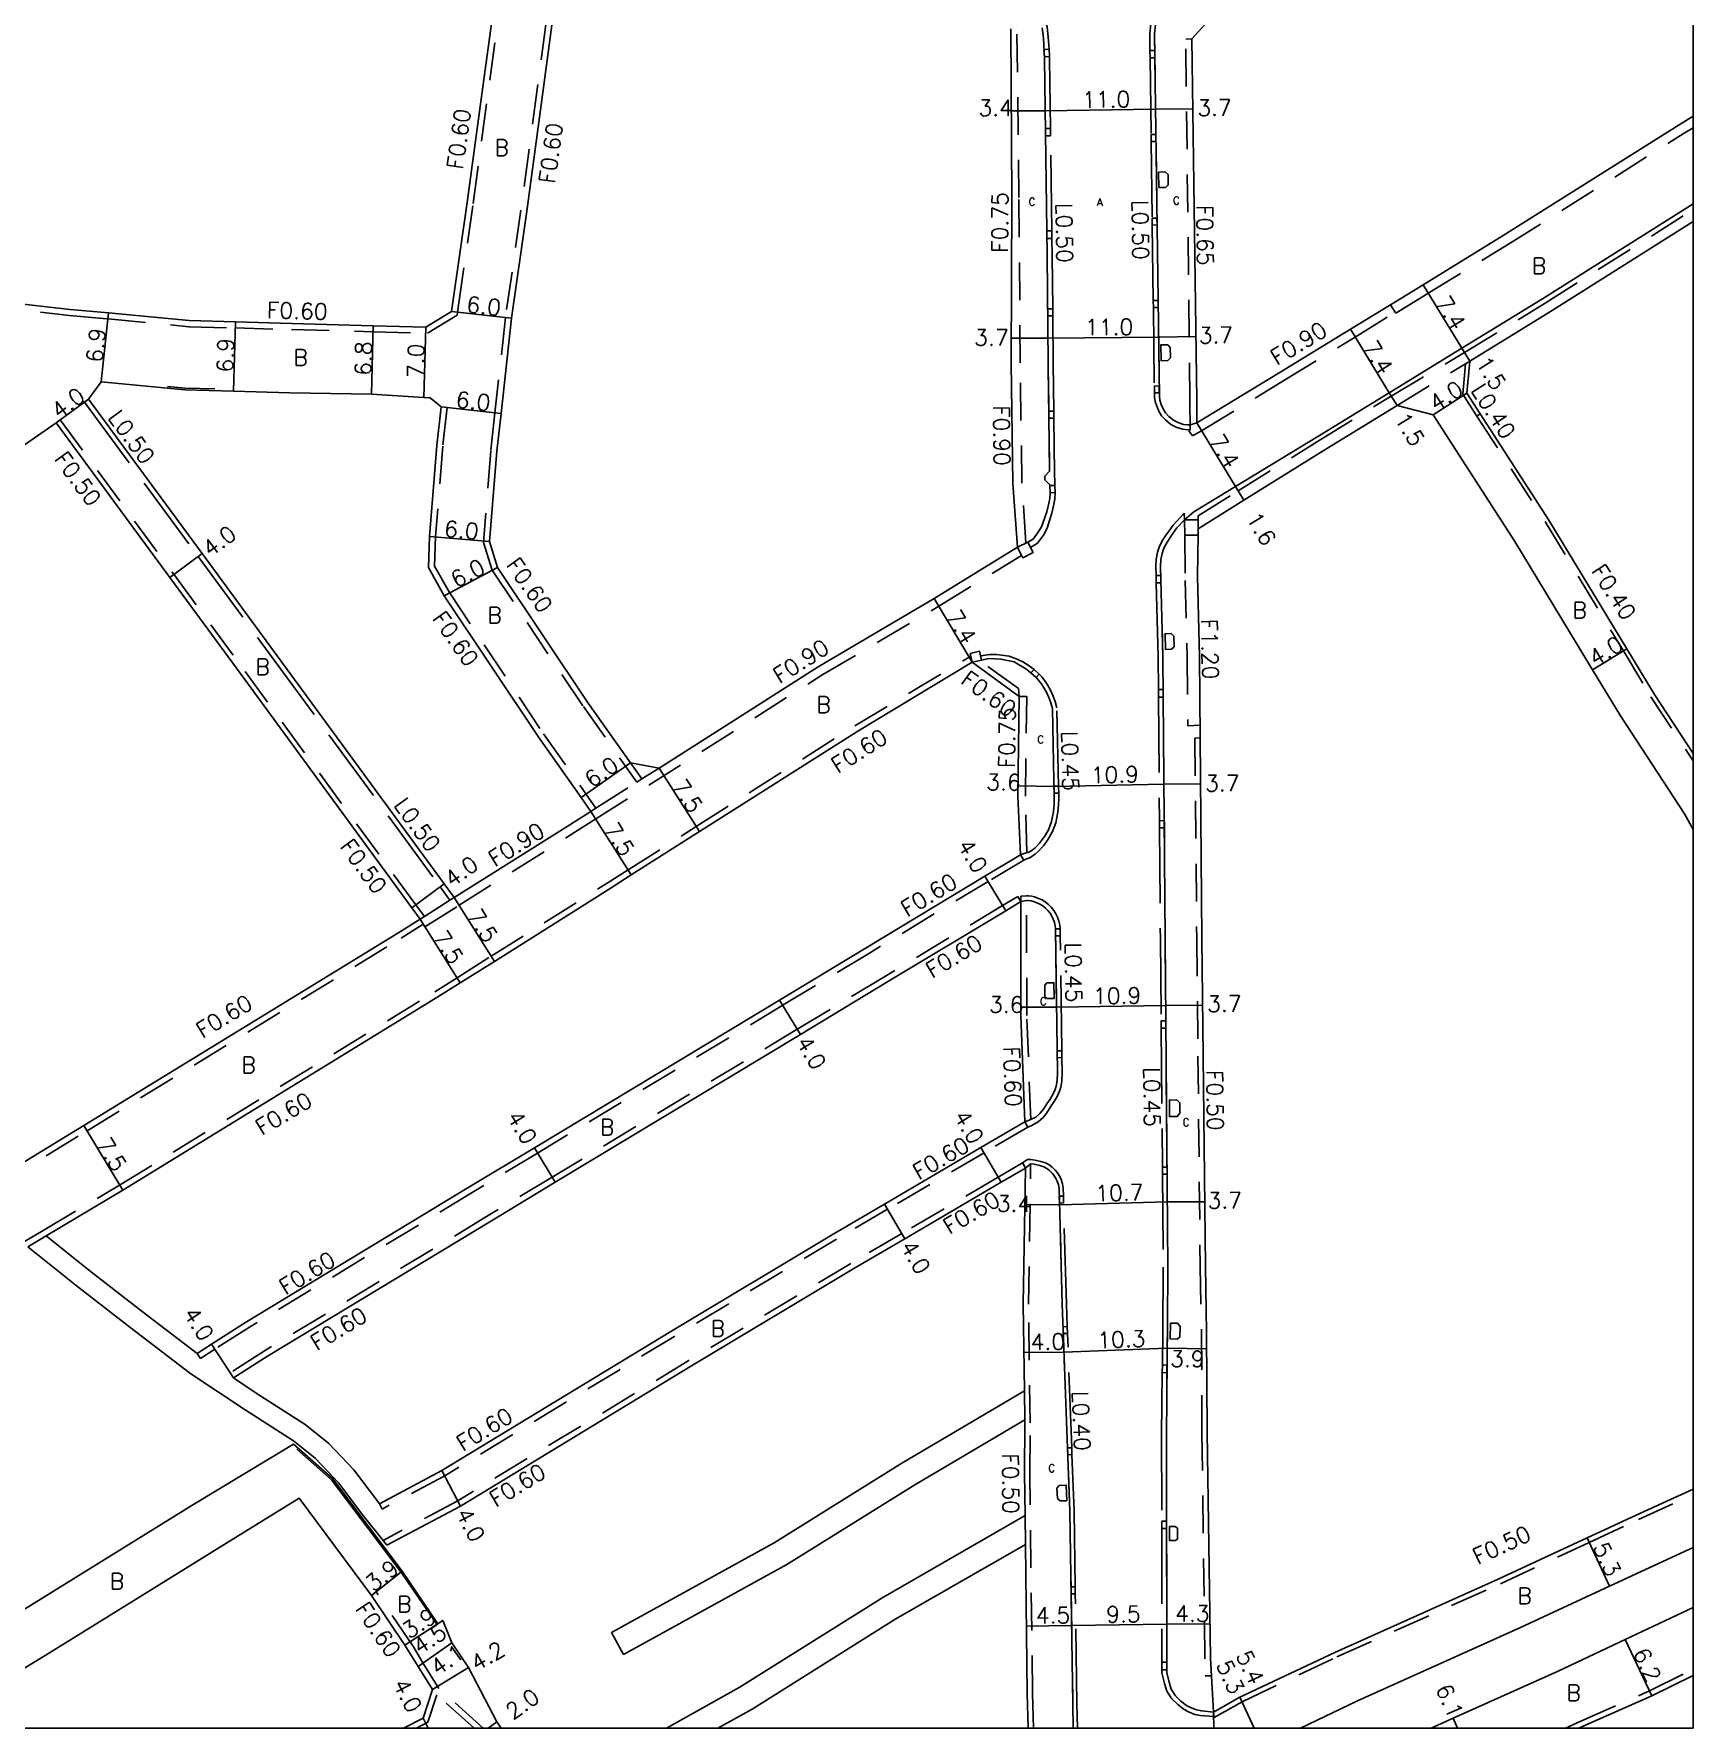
# Model space of a CAD drawing. Header units: metres. Extents: x -2400 to -1599, y -111000 to -110400.
# Drawn here: x -1765.1 to -1600, y -111000 to -110831.4 of the extents above; entities that cross this region are included whole.
import ezdxf

# ---------------------------------------------------------------- set-up
doc = ezdxf.new("R2010")
doc.units = ezdxf.units.M
doc.header["$LTSCALE"] = 2.5
for name, pattern in [('22320', [2.5, 1.5, -1]), ('22330', [4, 3, -1]), ('51070', [2.5, 1.5, -1])]:
    doc.linetypes.add(name, pattern=pattern)
for name, color, linetype in [('2101000', 7, 'Continuous'), ('2102000', 4, 'Continuous'), ('2102001', 8, 'Continuous'), ('2213000', 3, 'Continuous'), ('2227000', 1, 'Continuous'), ('2232000', 120, '22320'), ('2233000', 120, '22330'), ('2235000', 4, 'Continuous'), ('2236000', 3, 'Continuous'), ('5107000', 4, '51070'), ('6132000', 60, '61320'), ('6165200', 90, '61300'), ('9107000', 139, 'Continuous'), ('9201100', 215, 'Continuous'), ('9201500', 222, 'Continuous'), ('9202100', 82, 'Continuous'), ('9203500', 155, 'Continuous'), ('999', 7, 'Continuous')]:
    doc.layers.add(name, color=color, linetype=linetype)
doc.styles.add('Dm_Anotation', font='txt.shx', dxfattribs={"bigfont": 'pscdm.shx'})
doc.linetypes.add('61300', pattern='A,2,-0.75,[1,dmdr.shx,S=0.15,R=0,X=0,Y=0],-0.75', length=3.5)
doc.linetypes.add('61320', pattern='A,0,[3,dmdr.shx,S=0.25,R=0,X=0,Y=0],1.5,[3,dmdr.shx,S=0.25,R=0,X=0,Y=0]', length=1.5)

msp = doc.modelspace()

# ---------------------------------------------------------------- linework, layer by layer
at = {"layer": '2101000'}
for points in [[(-1816.76, -110846.33), (-1816.08, -110846.59), (-1809.82, -110848.77), (-1801.01, -110850.94), (-1794.46, -110852.55), (-1787.83, -110854.14), (-1782.1, -110855.52), (-1774.64, -110857.07), (-1772.15, -110857.57), (-1770.56, -110857.83), (-1761.48, -110858.85), (-1757.64, -110859.19), (-1749.63, -110859.96), (-1745.03, -110860.09), (-1739.41, -110860.25), (-1731.31, -110860.46), (-1726.09, -110860.6), (-1723.52, -110859.06), (-1723.44, -110858.34), (-1721.97, -110848.21), (-1720.31, -110835.96), (-1718.69, -110824.1)], [(-1712.69, -110824.08), (-1714.36, -110836.77), (-1716.03, -110849.05), (-1717.55, -110859.72), (-1718.6, -110869.19), (-1719.02, -110872.95), (-1719.74, -110881.95), (-1718.94, -110884.53), (-1709.92, -110898.01), (-1705.73, -110903.95)], [(-1649.87, -110831.92), (-1643.14, -110824.52)], [(-1667.22, -110882.51), (-1667.67, -110876.16), (-1667.84, -110864.17), (-1667.79, -110847.74), (-1667.87, -110830.93)], [(-1649.87, -110831.92), (-1649.39, -110867.9), (-1649.37, -110870.14)], [(-1649.37, -110870.14), (-1641.17, -110865.16), (-1634.1, -110860.82), (-1630.1, -110858.37), (-1626.87, -110856.39), (-1618.89, -110851.5), (-1601.4, -110840.46), (-1600, -110839.61)], [(-1622.22, -110863.98), (-1614.19, -110859.06), (-1600, -110850.1)], [(-1622.22, -110863.98), (-1622.51, -110867.17), (-1621.17, -110869.23), (-1614.34, -110879.81), (-1606.6, -110892.62), (-1603.85, -110897.16), (-1600, -110903.04)], [(-1758.38, -110866.05), (-1759.63, -110867.76), (-1748.33, -110883.13), (-1741.22, -110892.81), (-1724.25, -110916), (-1723.25, -110917.36)], [(-1758.38, -110866.05), (-1750.06, -110866.85), (-1745.23, -110866.99), (-1739.6, -110867.15), (-1731.49, -110867.26), (-1726.27, -110867.6), (-1725.65, -110867.64)], [(-1724.57, -110868.53), (-1724.99, -110872.39), (-1725.72, -110881.42), (-1725.83, -110884.53), (-1724.25, -110887.33), (-1714.85, -110901.42), (-1710.64, -110907.4), (-1709.66, -110908.79)], [(-1724.57, -110868.53), (-1725.65, -110867.64)], [(-1649.24, -110880.67), (-1644.69, -110877.83), (-1636.54, -110872.75), (-1629.45, -110868.41)], [(-1600, -110910.59), (-1600.86, -110909.03), (-1607.23, -110899.29), (-1610.02, -110894.69), (-1617.74, -110881.93), (-1625.87, -110869.34), (-1629.45, -110868.41)], [(-1762.85, -110870.13), (-1751.56, -110885.5), (-1744.45, -110895.17), (-1727.48, -110918.37), (-1726.65, -110919.5)], [(-1647.71, -110998.41), (-1648.03, -110993.02), (-1648.34, -110970.6), (-1648.4, -110960.6), (-1648.52, -110954.07), (-1648.75, -110933.15), (-1648.87, -110921.42), (-1649.11, -110893.42), (-1649.32, -110885.37), (-1649.23, -110881.24), (-1649.24, -110880.67)], [(-1702.88, -110904.47), (-1687.04, -110894.4), (-1675.51, -110887.61), (-1667.22, -110882.51)], [(-1763.86, -110951.01), (-1756.24, -110946.49), (-1724.87, -110927.25), (-1722.65, -110925.85), (-1719.26, -110923.71), (-1707.73, -110916.45), (-1705.64, -110915.11), (-1698.85, -110910.8), (-1683.1, -110900.79), (-1671.71, -110893.95)], [(-1671.71, -110893.95), (-1667.05, -110897.34)], [(-1666.91, -110913.11), (-1667.19, -110907.27), (-1667.05, -110897.34)], [(-1705.73, -110903.95), (-1702.88, -110904.47)], [(-1723.25, -110917.36), (-1711.74, -110910.11), (-1709.66, -110908.79)], [(-1826.13, -110912.28), (-1819.07, -110920.92), (-1803, -110940.6), (-1800.99, -110943.07), (-1790.65, -110956.01), (-1790.22, -110956.55), (-1787.27, -110957.1), (-1785, -110955.68), (-1769.53, -110945.77), (-1760.09, -110940.05), (-1728.85, -110920.89), (-1726.65, -110919.5)], [(-1666.91, -110913.11), (-1670.45, -110915.24), (-1682.26, -110922.36), (-1690.88, -110927.56), (-1715.28, -110942.27), (-1721.79, -110946.19), (-1743.93, -110959.58), (-1747.39, -110961.79), (-1748.83, -110962.71)], [(-1666.87, -110917.76), (-1668.39, -110918.67), (-1680.2, -110925.79), (-1688.82, -110930.99), (-1713.21, -110945.69), (-1719.72, -110949.62), (-1741.82, -110962.98), (-1745.23, -110965.15)], [(-1666.49, -110939.69), (-1666.89, -110929.11), (-1666.87, -110917.76)], [(-1666.49, -110939.69), (-1670.85, -110942.24), (-1680.44, -110947.86), (-1685.54, -110950.84), (-1701.72, -110960.55), (-1724.5, -110974.37), (-1730.7, -110977.67)], [(-1666.41, -110944.28), (-1668.83, -110945.69), (-1678.42, -110951.31), (-1683.5, -110954.28), (-1699.66, -110963.97), (-1722.62, -110977.9), (-1729.95, -110981.81)], [(-1666.52, -110966.43), (-1666.64, -110957.83), (-1666.41, -110944.28)], [(-1666.45, -110978.86), (-1666.51, -110974.63), (-1666.48, -110969.64), (-1666.48, -110969.31)], [(-1785.19, -111000), (-1766, -110988.17), (-1749.25, -110977.78), (-1739.24, -110971.74), (-1735.36, -110975.18), (-1728.44, -110984.38)], [(-1647.71, -110998.41), (-1645.11, -110996.93), (-1635.64, -110992.47), (-1619.38, -110985.18), (-1610.54, -110981.07), (-1605.65, -110978.8), (-1600, -110976.21)], [(-1728.3, -111000), (-1726.36, -110999), (-1725.42, -110996.15), (-1726.84, -110993.87), (-1728.16, -110991.75), (-1731.5, -110986.8), (-1738.67, -110977.13), (-1746.66, -110982.05), (-1763.52, -110992.52), (-1775.82, -111000)], [(-1666.14, -111000), (-1666.24, -110996.55), (-1666.42, -110981.72)], [(-1639.05, -111000), (-1633.39, -110997.27), (-1617.18, -110990), (-1608.31, -110985.88), (-1603.43, -110983.61), (-1600, -110982.04)], [(-1723.5, -110991.51), (-1724.4, -110989.29), (-1724.9, -110989.61), (-1728.44, -110984.38)], [(-1626.06, -111000), (-1623.87, -110999.02), (-1613.44, -110994.35), (-1606.75, -110991.19), (-1600, -110988)], [(-1723.5, -110991.51), (-1721.83, -110993.98), (-1719.02, -110999.39), (-1718.59, -111000)], [(-1611.37, -111000), (-1610.94, -110999.8), (-1604.11, -110996.8), (-1600, -110994.76)]]:
    msp.add_lwpolyline(points, dxfattribs=at)
at = {"layer": '2102000'}
for points in [[(-1762.85, -110870.13), (-1788.94, -110888.27), (-1794.88, -110892.4)], [(-1763.86, -110951.01), (-1759.63, -110954.4), (-1754.29, -110958.54), (-1748.83, -110962.71)], [(-1765.69, -110952.1), (-1760.88, -110955.96), (-1755.52, -110960.12), (-1749.46, -110964.75), (-1744.06, -110968.33), (-1739.24, -110971.43), (-1737.08, -110973.15), (-1734.76, -110975.59), (-1732.35, -110978.81), (-1730.34, -110981.33), (-1729.95, -110981.81)], [(-1745.23, -110965.15), (-1742.96, -110966.66), (-1738.08, -110969.8), (-1735.73, -110971.68), (-1733.23, -110974.3), (-1730.77, -110977.59), (-1730.7, -110977.67)], [(-1666.52, -110966.43), (-1678.73, -110973.64), (-1691.41, -110981.57), (-1707.62, -110990.5)], [(-1666.48, -110969.31), (-1677.44, -110975.78), (-1690.15, -110983.73), (-1706.41, -110992.69)], [(-1666.45, -110978.86), (-1680.61, -110986.99), (-1694.9, -110995.95), (-1702.15, -111000)], [(-1666.42, -110981.72), (-1679.33, -110989.13), (-1693.62, -110998.1), (-1697.03, -111000)]]:
    msp.add_lwpolyline(points, dxfattribs=at)
at = {"layer": '2102001'}
msp.add_lwpolyline([(-1706.41, -110992.69), (-1707.62, -110990.5)], dxfattribs=at)
at = {"layer": '2213000'}
for points in [[(-1649.95, -110824.51), (-1650.35, -110824.91), (-1650.65, -110825.22), (-1651.07, -110825.61), (-1651.38, -110825.98), (-1652.57, -110827.64), (-1652.85, -110828.3), (-1653.2, -110829.27), (-1653.47, -110830.5), (-1653.58, -110831.42), (-1653.1, -110867.52), (-1653.05, -110867.88), (-1652.92, -110868.29), (-1652.72, -110868.74), (-1652.49, -110869.14), (-1652.17, -110869.49), (-1651.7, -110869.87), (-1651.17, -110870.13), (-1650.69, -110870.29), (-1650.3, -110870.32), (-1650.04, -110870.32)], [(-1666.19, -110882), (-1665.66, -110881.71), (-1665.21, -110881.12), (-1664.82, -110880.49), (-1664.52, -110879.65), (-1664.3, -110878.98), (-1664.12, -110878.27), (-1663.99, -110877.65), (-1663.97, -110877.09), (-1663.99, -110876.28), (-1664.48, -110875.81), (-1664.51, -110875.44), (-1664.03, -110874.94), (-1664.16, -110864.22), (-1664.27, -110853.44), (-1664.52, -110833.95), (-1664.64, -110831.81), (-1664.77, -110830.82)], [(-1600, -110848.32), (-1614.98, -110857.78), (-1623, -110862.7), (-1630.23, -110867.13), (-1637.32, -110871.47), (-1645.52, -110876.46), (-1649.66, -110878.98), (-1650.59, -110879.77)], [(-1650.59, -110879.77), (-1651.37, -110880.58), (-1651.76, -110881.15), (-1652.03, -110881.54), (-1652.34, -110882.01), (-1652.65, -110882.6), (-1652.83, -110883.13), (-1652.94, -110883.73), (-1652.98, -110884.43), (-1652.76, -110893.39), (-1652.52, -110921.46), (-1652.25, -110954.13), (-1652.29, -110959.71), (-1652.4, -110970.83), (-1652.36, -110994.45), (-1652.14, -110995.44), (-1651.92, -110996.11), (-1651.49, -110996.78), (-1650.97, -110997.31), (-1650.39, -110997.74), (-1650, -110997.94), (-1649.42, -110998.18), (-1648.89, -110998.29), (-1647.71, -110998.41)], [(-1670.79, -110893.74), (-1670.07, -110893.57), (-1668.87, -110893.64), (-1667.56, -110893.92), (-1667.13, -110894.17)], [(-1666.28, -110912.89), (-1666.15, -110912.88), (-1665.79, -110912.67), (-1665.47, -110912.42), (-1665.04, -110911.96), (-1664.52, -110911.28), (-1664.14, -110910.61), (-1663.82, -110909.78), (-1663.64, -110908.81), (-1663.58, -110908.1), (-1663.56, -110907.52), (-1663.75, -110898.56), (-1663.91, -110897.97), (-1664.09, -110897.47), (-1664.32, -110896.92), (-1664.62, -110896.43), (-1664.87, -110896.06), (-1665.15, -110895.71), (-1665.34, -110895.49), (-1665.88, -110894.99), (-1666.39, -110894.6), (-1666.88, -110894.31), (-1667.13, -110894.17)], [(-1665.9, -110939.45), (-1665.38, -110939.21), (-1664.99, -110938.84), (-1664.64, -110938.41), (-1664.31, -110937.9), (-1663.96, -110937.41), (-1663.69, -110936.94), (-1663.48, -110936.45), (-1663.38, -110936.12), (-1663.27, -110935.57), (-1663.25, -110934.78), (-1663.45, -110920.47), (-1663.48, -110920.17), (-1663.55, -110919.83), (-1663.67, -110919.5), (-1663.81, -110919.2), (-1663.98, -110918.91), (-1664.2, -110918.64), (-1664.43, -110918.41), (-1664.7, -110918.19), (-1664.99, -110918.01), (-1665.29, -110917.88), (-1665.63, -110917.75), (-1665.87, -110917.7), (-1666.16, -110917.66), (-1666.33, -110917.66)], [(-1661.68, -111000), (-1661.71, -110997.62), (-1662.01, -110978.42), (-1662.77, -110957.8), (-1663.08, -110946.28), (-1663.14, -110945.94), (-1663.26, -110945.58), (-1663.39, -110945.31), (-1663.59, -110944.98), (-1663.77, -110944.77), (-1664.04, -110944.51), (-1664.29, -110944.32), (-1664.6, -110944.15), (-1665, -110944.02), (-1665.55, -110943.9), (-1665.91, -110943.85)]]:
    msp.add_lwpolyline(points, dxfattribs=at)
at = {"layer": '2227000'}
for points in [[(-1652.85, -110828.3), (-1653.2, -110829.27), (-1653.47, -110830.5), (-1653.58, -110831.42), (-1653.52, -110835.52)], [(-1664.27, -110853.44), (-1664.52, -110833.95)], [(-1653.43, -110842.76), (-1653.32, -110850.77)], [(-1653.2, -110860.42), (-1653.13, -110865.3)], [(-1664.11, -110868.16), (-1664.15, -110865.1)], [(-1664.04, -110873.65), (-1664.06, -110872.35)], [(-1652.83, -110890.32), (-1652.76, -110893.39)], [(-1652.64, -110907.61), (-1652.6, -110912)], [(-1663.34, -110928.24), (-1663.45, -110920.48)], [(-1652.51, -110923), (-1652.49, -110924.81)], [(-1652.41, -110935.18), (-1652.31, -110946.13)], [(-1662.87, -110953.96), (-1662.95, -110950.93)], [(-1652.25, -110953.87), (-1652.25, -110954.13), (-1652.29, -110959.71), (-1652.35, -110965.38)], [(-1662.53, -110964.3), (-1662.68, -110960.06)], [(-1662.01, -110978.42), (-1662.15, -110974.61)], [(-1652.39, -110978.27), (-1652.38, -110984.95)], [(-1661.82, -110990.33), (-1661.91, -110984.43)], [(-1661.71, -110997.73), (-1661.71, -110997.62), (-1661.76, -110994.59)], [(-1652.36, -110994.45), (-1652.14, -110995.44), (-1651.92, -110996.11)]]:
    msp.add_lwpolyline(points, dxfattribs=at)
at = {"layer": '2232000'}
for points in [[(-1817.15, -110846.82), (-1816.29, -110847.15), (-1809.99, -110849.35), (-1801.15, -110851.52), (-1794.6, -110853.13), (-1787.97, -110854.73), (-1782.23, -110856.1), (-1774.76, -110857.66), (-1772.26, -110858.16), (-1770.64, -110858.42), (-1761.54, -110859.45), (-1757.7, -110859.79), (-1749.67, -110860.56), (-1745.05, -110860.69), (-1739.43, -110860.85), (-1731.34, -110861.06), (-1725.93, -110861.2), (-1722.95, -110859.42), (-1722.84, -110858.42), (-1721.37, -110848.3), (-1719.71, -110836.04), (-1718.08, -110824.09)], [(-1713.29, -110824.08), (-1714.96, -110836.69), (-1716.62, -110848.96), (-1718.15, -110859.64), (-1719.2, -110869.12), (-1719.62, -110872.9), (-1720.35, -110882.02), (-1719.49, -110884.79), (-1710.41, -110898.35), (-1705.1, -110905.88)], [(-1666.39, -110882.1), (-1666.78, -110876.14), (-1666.95, -110864.16), (-1667.07, -110847.72), (-1667.28, -110830.54), (-1667.88, -110829.97)], [(-1650.04, -110870.83), (-1650.06, -110867.9), (-1650.48, -110831.96), (-1649.87, -110831.92)], [(-1648.9, -110870.91), (-1640.71, -110865.92), (-1633.63, -110861.59), (-1629.63, -110859.13)], [(-1723.97, -110868.59), (-1724.4, -110872.45), (-1725.12, -110881.45), (-1725.22, -110884.38), (-1723.74, -110887.01), (-1714.36, -110901.08), (-1710.15, -110907.05), (-1709.15, -110908.46)], [(-1724.57, -110868.53), (-1723.97, -110868.59)], [(-1762.85, -110870.13), (-1762.45, -110869.83)], [(-1762.45, -110869.83), (-1751.16, -110885.2), (-1744.05, -110894.88), (-1727.08, -110918.07), (-1726.22, -110919.24)], [(-1621.51, -110869.45), (-1621.17, -110869.23)], [(-1621.51, -110869.45), (-1614.68, -110880.02), (-1606.94, -110892.82), (-1604.19, -110897.38), (-1600, -110903.77)], [(-1649.8, -110871.43), (-1650.16, -110870.93), (-1650.04, -110870.83)], [(-1649.8, -110871.43), (-1648.9, -110870.91)], [(-1650.58, -110881.32), (-1650.53, -110885.81), (-1650.33, -110893.41), (-1650.27, -110900.26), (-1649.05, -110900.21)], [(-1709.18, -110909.54), (-1686.57, -110895.17), (-1675.05, -110888.38), (-1666.82, -110883.31)], [(-1666.82, -110883.31), (-1667.22, -110882.51)], [(-1808.09, -110976.96), (-1792.8, -110967.98), (-1783.94, -110962.45), (-1781.63, -110961), (-1766, -110951.59), (-1764.16, -110950.49), (-1756.55, -110945.97), (-1725.18, -110926.74), (-1722.97, -110925.34), (-1719.58, -110923.2), (-1708.05, -110915.94), (-1705.96, -110914.61), (-1699.17, -110910.29), (-1683.41, -110900.27), (-1671.85, -110893.35)], [(-1671.85, -110893.35), (-1671.71, -110893.95)], [(-1666.91, -110913.11), (-1666.28, -110912.89), (-1666.42, -110907.26), (-1666.29, -110897.34), (-1667.05, -110897.34), (-1667.11, -110896.57), (-1670.98, -110893.78)], [(-1649.04, -110901.48), (-1649.56, -110901.49), (-1649.39, -110921.43), (-1649.26, -110933.15), (-1649.04, -110954.07), (-1648.91, -110960.61), (-1648.86, -110970.61), (-1648.54, -110994.8), (-1647.96, -110994.79)], [(-1705.73, -110903.95), (-1704.59, -110905.56)], [(-1709.66, -110908.79), (-1709.15, -110908.46), (-1705.1, -110905.88), (-1704.59, -110905.56)], [(-1704.59, -110905.56), (-1702.88, -110904.47)], [(-1722.77, -110918.13), (-1711.26, -110910.87), (-1709.18, -110909.54)], [(-1826.62, -110912.63), (-1819.53, -110921.3), (-1803.47, -110940.98), (-1801.46, -110943.44), (-1791.11, -110956.39), (-1790.55, -110957.1), (-1787.15, -110957.73), (-1784.68, -110956.19), (-1769.21, -110946.28), (-1759.78, -110940.57), (-1728.53, -110921.4), (-1726.33, -110920.01)], [(-1666.6, -110913.63), (-1670.14, -110915.76), (-1681.95, -110922.88), (-1690.57, -110928.08), (-1714.97, -110942.78), (-1721.47, -110946.71), (-1743.61, -110960.09), (-1747.07, -110962.29), (-1748.51, -110963.21)], [(-1666.6, -110913.63), (-1666.91, -110913.11)], [(-1667.18, -110917.25), (-1668.7, -110918.16), (-1680.51, -110925.27), (-1689.13, -110930.47), (-1713.52, -110945.18), (-1720.03, -110949.1), (-1742.13, -110962.47), (-1745.55, -110964.65)], [(-1726.65, -110919.5), (-1726.22, -110919.24), (-1723.68, -110917.63), (-1723.25, -110917.36)], [(-1666.87, -110917.76), (-1667.18, -110917.25)], [(-1666.49, -110939.69), (-1665.9, -110939.45), (-1666.29, -110929.11), (-1666.33, -110917.66), (-1666.87, -110917.76)], [(-1726.17, -110920.26), (-1726.33, -110920.01), (-1726.65, -110919.5)], [(-1726.17, -110920.26), (-1722.77, -110918.13)], [(-1666.19, -110940.21), (-1666.49, -110939.69)], [(-1666.19, -110940.21), (-1670.54, -110942.75), (-1680.14, -110948.37), (-1685.23, -110951.36), (-1701.41, -110961.06), (-1724.2, -110974.89), (-1730.42, -110978.2)], [(-1666.72, -110943.76), (-1669.13, -110945.17), (-1678.73, -110950.79), (-1683.8, -110953.76), (-1699.97, -110963.46), (-1722.91, -110977.38), (-1730.34, -110981.33)], [(-1666.41, -110944.28), (-1666.69, -110943.8), (-1666.72, -110943.76)], [(-1665.62, -111000), (-1665.72, -110996.54), (-1665.99, -110974.63), (-1665.96, -110969.64), (-1666.12, -110957.83), (-1665.91, -110943.85), (-1666.41, -110944.28)], [(-1765.69, -110952.1), (-1763.86, -110951.01)], [(-1748.51, -110963.21), (-1748.83, -110962.71)], [(-1745.55, -110964.65), (-1745.23, -110965.15)], [(-1666.52, -110966.43), (-1666.48, -110969.31)], [(-1647.64, -110998.94), (-1644.88, -110997.37), (-1635.43, -110992.92), (-1619.17, -110985.63), (-1610.33, -110981.53), (-1605.44, -110979.25), (-1600, -110976.76)], [(-1730.42, -110978.2), (-1730.7, -110977.67)], [(-1666.45, -110978.86), (-1666.42, -110981.72)], [(-1731.5, -110986.8), (-1731.03, -110986.42)], [(-1724.77, -110996.07), (-1726.37, -110993.5), (-1727.32, -110991.92), (-1731.01, -110986.45), (-1731.03, -110986.42)], [(-1612.69, -111000), (-1611.16, -110999.3), (-1604.34, -110996.3), (-1600, -110994.14)], [(-1727, -111000), (-1725.87, -110999.42), (-1724.97, -110996.69)], [(-1721.26, -111000), (-1724.97, -110996.69)], [(-1720.38, -111000), (-1724.77, -110996.07)], [(-1647.64, -110998.94), (-1647.71, -110998.41)]]:
    msp.add_lwpolyline(points, dxfattribs=at)
at = {"layer": '2233000'}
for points in [[(-1649.96, -110823.73), (-1650.24, -110824.08), (-1650.57, -110824.46), (-1650.94, -110824.86), (-1651.32, -110825.26), (-1651.72, -110825.7), (-1652.99, -110827.42), (-1653.3, -110828.12), (-1653.66, -110829.13), (-1653.95, -110830.42), (-1654.06, -110831.39), (-1654.04, -110833.09)], [(-1664.08, -110832.96), (-1664.15, -110831.76), (-1664.28, -110830.74), (-1664.47, -110829.81), (-1664.66, -110829.15), (-1664.85, -110828.58), (-1665.09, -110827.94), (-1665.44, -110827.23), (-1665.83, -110826.55), (-1666.56, -110825.47), (-1666.68, -110825.33)], [(-1663.93, -110840.84), (-1664.02, -110833.93), (-1664.03, -110833.69)], [(-1654.03, -110833.81), (-1653.93, -110841.45)], [(-1663.8, -110851.01), (-1663.92, -110841.56)], [(-1653.92, -110842.12), (-1653.82, -110849.77)], [(-1653.81, -110850.45), (-1653.71, -110857.95)], [(-1663.71, -110858.77), (-1663.77, -110853.43), (-1663.79, -110851.77)], [(-1653.7, -110858.66), (-1653.6, -110866.47)], [(-1663.6, -110868.95), (-1663.66, -110864.22), (-1663.7, -110859.48)], [(-1622.65, -110864.24), (-1622.92, -110867.27), (-1621.51, -110869.45)], [(-1653.59, -110867.15), (-1653.58, -110867.56), (-1653.52, -110867.99), (-1653.37, -110868.46), (-1653.15, -110868.96), (-1652.88, -110869.43), (-1652.5, -110869.84), (-1651.96, -110870.28), (-1651.36, -110870.58), (-1650.78, -110870.77), (-1650.32, -110870.81), (-1650.04, -110870.8)], [(-1760.03, -110868.06), (-1759.63, -110867.76)], [(-1760.03, -110868.06), (-1748.74, -110883.43), (-1741.63, -110893.1), (-1724.65, -110916.3), (-1723.68, -110917.63)], [(-1663.49, -110876.35), (-1663.49, -110876.11), (-1663.53, -110875.14), (-1663.59, -110869.66)], [(-1665.93, -110882.52), (-1665.23, -110882.09), (-1664.64, -110881.31), (-1664.28, -110880.6), (-1664.02, -110879.84), (-1663.8, -110879.11), (-1663.63, -110878.4), (-1663.49, -110877.71), (-1663.47, -110877.07)], [(-1650.59, -110879.77), (-1650.62, -110879.11), (-1651.74, -110880.3), (-1652.14, -110880.86), (-1652.42, -110881.28), (-1652.74, -110881.76), (-1653.08, -110882.41), (-1653.28, -110883.01), (-1653.41, -110883.68), (-1653.45, -110884.42), (-1653.43, -110885.32)], [(-1653.41, -110886.06), (-1653.23, -110893.4), (-1653.2, -110896.66)], [(-1667.13, -110893.7), (-1667.35, -110893.6), (-1668.05, -110893.35), (-1669.31, -110893.19), (-1669.96, -110893.17), (-1670.89, -110893.3)], [(-1670.89, -110893.3), (-1670.79, -110893.74)], [(-1665.57, -110894.67), (-1666.14, -110894.23), (-1666.67, -110893.91), (-1667.13, -110893.7)], [(-1663.12, -110906.27), (-1663.3, -110898.48), (-1663.48, -110897.84), (-1663.67, -110897.31), (-1663.92, -110896.72), (-1664.24, -110896.19), (-1664.51, -110895.8), (-1664.81, -110895.41), (-1665.05, -110895.15)], [(-1653.2, -110897.43), (-1653.09, -110909.72)], [(-1666.6, -110913.63), (-1666.32, -110913.52), (-1666, -110913.4), (-1665.74, -110913.24), (-1665.46, -110913.03), (-1665.13, -110912.76), (-1664.61, -110912.17), (-1664.15, -110911.54), (-1663.74, -110910.8), (-1663.39, -110909.91), (-1663.2, -110908.87), (-1663.13, -110908.13), (-1663.11, -110907.53), (-1663.11, -110906.98)], [(-1653.09, -110910.41), (-1653, -110921.46), (-1652.93, -110929.64)], [(-1662.98, -110920.47), (-1663.02, -110920.1), (-1663.1, -110919.71), (-1663.23, -110919.32), (-1663.39, -110918.98), (-1663.59, -110918.64), (-1663.85, -110918.33), (-1664.12, -110918.06), (-1664.43, -110917.81), (-1664.77, -110917.6), (-1665.11, -110917.44), (-1665.52, -110917.29), (-1665.79, -110917.23), (-1666.11, -110917.19), (-1666.33, -110917.19), (-1666.88, -110917.22)], [(-1666.88, -110917.22), (-1666.87, -110917.76)], [(-1662.81, -110932.61), (-1662.97, -110921.16)], [(-1652.92, -110930.34), (-1652.8, -110944.19)], [(-1666.19, -110940.21), (-1665.79, -110940.04), (-1665.17, -110939.69), (-1664.64, -110939.22), (-1664.3, -110938.78), (-1663.94, -110938.19), (-1663.56, -110937.66), (-1663.27, -110937.15), (-1663.04, -110936.61), (-1662.92, -110936.23), (-1662.81, -110935.62), (-1662.78, -110934.78), (-1662.8, -110933.29)], [(-1662.65, -110947.06), (-1662.67, -110946.24), (-1662.73, -110945.84), (-1662.87, -110945.43), (-1663.02, -110945.11), (-1663.25, -110944.74), (-1663.46, -110944.49), (-1663.77, -110944.19), (-1664.06, -110943.97), (-1664.44, -110943.77), (-1664.89, -110943.62), (-1665.47, -110943.49), (-1665.91, -110943.43), (-1666.22, -110943.42), (-1666.72, -110943.76)], [(-1652.8, -110944.87), (-1652.72, -110954.13), (-1652.77, -110960.53), (-1652.8, -110963.87)], [(-1662.27, -110960.05), (-1662.35, -110957.79), (-1662.63, -110947.74)], [(-1661.82, -110972.1), (-1662.24, -110960.73)], [(-1652.81, -110964.63), (-1652.88, -110970.83), (-1652.86, -110979.42)], [(-1661.48, -110985.94), (-1661.59, -110978.41), (-1661.8, -110972.79)], [(-1652.86, -110980.13), (-1652.84, -110993.43)], [(-1661.26, -111000), (-1661.3, -110997.62), (-1661.47, -110986.63)], [(-1652.84, -110994.19), (-1652.84, -110994.5), (-1652.6, -110995.56), (-1652.35, -110996.32), (-1651.86, -110997.07), (-1651.28, -110997.66), (-1650.65, -110998.14), (-1650.2, -110998.37), (-1649.56, -110998.64), (-1649.01, -110998.75), (-1647.69, -110998.84), (-1647.71, -110998.41)]]:
    msp.add_lwpolyline(points, dxfattribs=at)
at = {"layer": '2235000'}
for points in [[(-1664.03, -110833.69), (-1664.53, -110833.72), (-1664.58, -110832.99), (-1664.08, -110832.96)], [(-1653.56, -110833.08), (-1653.55, -110833.8), (-1654.03, -110833.81), (-1654.04, -110833.09)], [(-1663.92, -110841.56), (-1664.42, -110841.57), (-1664.43, -110840.84), (-1663.93, -110840.84)], [(-1653.45, -110841.45), (-1653.44, -110842.12), (-1653.92, -110842.12), (-1653.93, -110841.45)], [(-1653.34, -110849.76), (-1653.33, -110850.44), (-1653.81, -110850.45), (-1653.82, -110849.77)], [(-1663.79, -110851.77), (-1664.29, -110851.78), (-1664.3, -110851.02), (-1663.8, -110851.01)], [(-1663.71, -110858.77), (-1664.21, -110858.77), (-1664.21, -110859.49), (-1663.7, -110859.48)], [(-1653.23, -110857.94), (-1653.22, -110858.66), (-1653.7, -110858.66), (-1653.71, -110857.95)], [(-1653.12, -110866.46), (-1653.11, -110867.14), (-1653.59, -110867.15), (-1653.6, -110866.47)], [(-1663.6, -110868.95), (-1664.1, -110868.96), (-1664.09, -110869.67), (-1663.59, -110869.66)], [(-1663.49, -110876.35), (-1663.99, -110876.37), (-1663.97, -110877.08), (-1663.47, -110877.07)], [(-1649.25, -110879.79), (-1650.59, -110879.77), (-1650.58, -110881.32), (-1649.24, -110881.32)], [(-1667.22, -110882.51), (-1666.19, -110882), (-1665.67, -110883.04), (-1666.7, -110883.55)], [(-1652.94, -110886.05), (-1653.41, -110886.06), (-1653.43, -110885.32), (-1652.95, -110885.31)], [(-1671.91, -110893.07), (-1670.99, -110892.85), (-1670.79, -110893.74), (-1671.71, -110893.95)], [(-1665.57, -110894.67), (-1665.88, -110895), (-1665.35, -110895.48), (-1665.05, -110895.15)], [(-1652.72, -110897.42), (-1653.2, -110897.43), (-1653.2, -110896.66), (-1652.73, -110896.66)], [(-1663.57, -110906.98), (-1663.11, -110906.98), (-1663.12, -110906.27), (-1663.58, -110906.27)], [(-1652.62, -110910.41), (-1653.09, -110910.41), (-1653.09, -110909.72), (-1652.62, -110909.71)], [(-1662.98, -110920.47), (-1663.45, -110920.47), (-1663.44, -110921.16), (-1662.97, -110921.16)], [(-1652.45, -110930.34), (-1652.92, -110930.34), (-1652.93, -110929.64), (-1652.45, -110929.64)], [(-1662.81, -110932.61), (-1663.28, -110932.61), (-1663.27, -110933.3), (-1662.8, -110933.29)], [(-1652.32, -110944.87), (-1652.8, -110944.87), (-1652.8, -110944.19), (-1652.33, -110944.18)], [(-1662.65, -110947.06), (-1663.06, -110947.07), (-1663.04, -110947.76), (-1662.63, -110947.74)], [(-1662.27, -110960.05), (-1662.68, -110960.06), (-1662.66, -110960.75), (-1662.24, -110960.73)], [(-1652.34, -110964.64), (-1652.81, -110964.63), (-1652.8, -110963.87), (-1652.33, -110963.88)], [(-1661.82, -110972.1), (-1662.24, -110972.12), (-1662.21, -110972.8), (-1661.8, -110972.79)], [(-1652.39, -110980.13), (-1652.86, -110980.13), (-1652.86, -110979.42), (-1652.39, -110979.42)], [(-1661.48, -110985.94), (-1661.89, -110985.95), (-1661.88, -110986.64), (-1661.47, -110986.63)], [(-1652.36, -110994.19), (-1652.84, -110994.19), (-1652.84, -110993.43), (-1652.36, -110993.43)]]:
    msp.add_lwpolyline(points, close=True, dxfattribs=at)
at = {"layer": '2236000'}
for points in [[(-1653.18, -110845.17), (-1653.15, -110846.71), (-1652.5, -110846.7), (-1652.22, -110846.45), (-1652.23, -110845.41), (-1652.52, -110845.16)], [(-1652.25, -110863.94), (-1652.01, -110863.66), (-1652.02, -110862.62), (-1652.27, -110862.35), (-1652.95, -110862.35), (-1652.93, -110863.95)], [(-1651.93, -110891.1), (-1652.53, -110891.11), (-1652.49, -110892.67), (-1651.91, -110892.66), (-1651.64, -110892.4), (-1651.65, -110891.36)], [(-1663.57, -110927.39), (-1664.27, -110927.4), (-1664.49, -110927.17), (-1664.5, -110926.09), (-1664.29, -110925.85), (-1663.59, -110925.84)], [(-1651.35, -110937.5), (-1652.1, -110937.52), (-1652.09, -110939.15), (-1651.32, -110939.13), (-1651.06, -110938.82), (-1651.07, -110937.8)], [(-1652, -110959.72), (-1651.31, -110959.72), (-1651.04, -110960.03), (-1651.05, -110961.07), (-1651.34, -110961.29), (-1652.02, -110961.28)], [(-1662.32, -110977.37), (-1662.98, -110977.39), (-1663.25, -110977.14), (-1663.31, -110976.12), (-1663.06, -110975.85), (-1662.37, -110975.82)], [(-1651.29, -110981.2), (-1651.53, -110981.33), (-1652.1, -110981.33), (-1652.1, -110979.94), (-1651.52, -110979.94), (-1651.29, -110980.12)]]:
    msp.add_lwpolyline(points, close=True, dxfattribs=at)
at = {"layer": '5107000'}
for points in [[(-1630.1, -110858.37), (-1629.63, -110859.13), (-1629.57, -110859.22), (-1626.35, -110857.24), (-1618.36, -110852.35), (-1600.88, -110841.31), (-1600, -110840.78)], [(-1649.24, -110880.67), (-1649.25, -110879.38), (-1645.27, -110876.9), (-1637.11, -110871.82), (-1630.03, -110867.47), (-1622.74, -110863.13), (-1614.72, -110858.21), (-1600, -110848.92)], [(-1629.45, -110868.41), (-1622.65, -110864.24), (-1622.22, -110863.98)]]:
    msp.add_lwpolyline(points, dxfattribs=at)
at = {"layer": '6132000'}
msp.add_lwpolyline([(-1751.77, -110866.51), (-1750.05, -110866.67), (-1747.06, -110866.76)], dxfattribs=at)
at = {"layer": '6165200'}
msp.add_lwpolyline([(-1724.99, -110989.66), (-1728.57, -110984.46), (-1735.47, -110975.28), (-1738.92, -110972.23)], dxfattribs=at)
at = {"layer": '9107000'}
for points in [[(-1649.95, -110824.51), (-1650.35, -110824.91), (-1650.65, -110825.22), (-1651.07, -110825.61), (-1651.38, -110825.98), (-1652.57, -110827.64), (-1652.85, -110828.3), (-1653.2, -110829.27), (-1653.47, -110830.5), (-1653.58, -110831.42), (-1653.1, -110867.52), (-1653.05, -110867.88), (-1652.92, -110868.29), (-1652.72, -110868.74), (-1652.49, -110869.14), (-1652.17, -110869.49), (-1651.7, -110869.87), (-1651.17, -110870.13), (-1650.69, -110870.29), (-1650.3, -110870.32), (-1650.04, -110870.32), (-1649.37, -110870.14)], [(-1667.22, -110882.51), (-1666.19, -110882), (-1665.66, -110881.71), (-1665.21, -110881.12), (-1664.82, -110880.49), (-1664.52, -110879.65), (-1664.3, -110878.98), (-1664.12, -110878.27), (-1663.99, -110877.65), (-1663.97, -110877.09), (-1663.99, -110876.28), (-1664.48, -110875.81), (-1664.51, -110875.44), (-1664.03, -110874.94), (-1664.16, -110864.22), (-1664.27, -110853.44), (-1664.52, -110833.95), (-1664.64, -110831.81), (-1664.77, -110830.82)], [(-1649.24, -110880.67), (-1649.25, -110879.79), (-1650.59, -110879.77), (-1651.37, -110880.58), (-1651.76, -110881.15), (-1652.03, -110881.54), (-1652.34, -110882.01), (-1652.65, -110882.6), (-1652.83, -110883.13), (-1652.94, -110883.73), (-1652.98, -110884.43), (-1652.76, -110893.39), (-1652.52, -110921.46), (-1652.25, -110954.13), (-1652.29, -110959.71), (-1652.4, -110970.83), (-1652.36, -110994.45), (-1652.14, -110995.44), (-1651.92, -110996.11), (-1651.49, -110996.78), (-1650.97, -110997.31), (-1650.39, -110997.74), (-1650, -110997.94), (-1649.42, -110998.18), (-1648.89, -110998.29), (-1647.71, -110998.41)], [(-1666.91, -110913.11), (-1666.28, -110912.89), (-1666.15, -110912.88), (-1665.79, -110912.67), (-1665.47, -110912.42), (-1665.04, -110911.96), (-1664.52, -110911.28), (-1664.14, -110910.61), (-1663.82, -110909.78), (-1663.64, -110908.81), (-1663.58, -110908.1), (-1663.56, -110907.52), (-1663.75, -110898.56), (-1663.91, -110897.97), (-1664.09, -110897.47), (-1664.32, -110896.92), (-1664.62, -110896.43), (-1664.87, -110896.06), (-1665.15, -110895.71), (-1665.34, -110895.49), (-1665.88, -110894.99), (-1666.39, -110894.6), (-1666.88, -110894.31), (-1667.13, -110894.17)], [(-1666.49, -110939.69), (-1665.9, -110939.45), (-1665.38, -110939.21), (-1664.99, -110938.84), (-1664.64, -110938.41), (-1664.31, -110937.9), (-1663.96, -110937.41), (-1663.69, -110936.94), (-1663.48, -110936.45), (-1663.38, -110936.12), (-1663.27, -110935.57), (-1663.25, -110934.78), (-1663.45, -110920.47), (-1663.48, -110920.17), (-1663.55, -110919.83), (-1663.67, -110919.5), (-1663.81, -110919.2), (-1663.98, -110918.91), (-1664.2, -110918.64), (-1664.43, -110918.41), (-1664.7, -110918.19), (-1664.99, -110918.01), (-1665.29, -110917.88), (-1665.63, -110917.75), (-1665.87, -110917.7), (-1666.16, -110917.66), (-1666.33, -110917.66), (-1666.88, -110917.76)], [(-1661.68, -111000), (-1661.71, -110997.62), (-1662.01, -110978.42), (-1662.77, -110957.8), (-1663.08, -110946.28), (-1663.14, -110945.94), (-1663.26, -110945.58), (-1663.39, -110945.31), (-1663.59, -110944.98), (-1663.77, -110944.77), (-1664.04, -110944.51), (-1664.29, -110944.32), (-1664.6, -110944.15), (-1665, -110944.02), (-1665.55, -110943.9), (-1665.91, -110943.85), (-1666.41, -110944.28)]]:
    msp.add_lwpolyline(points, dxfattribs=at)
at = {"layer": '9201100'}
for points in [[(-1664.46, -110839.07), (-1667.83, -110839.09)], [(-1653.48, -110838.93), (-1664.46, -110839.07)], [(-1649.78, -110838.88), (-1653.48, -110838.93)], [(-1626.87, -110856.39), (-1623, -110862.7)], [(-1758.38, -110866.05), (-1757.64, -110859.19)], [(-1745.03, -110860.09), (-1745.23, -110866.99)], [(-1731.31, -110860.46), (-1731.49, -110867.26)], [(-1723.52, -110859.06), (-1717.55, -110859.72)], [(-1726.09, -110860.6), (-1726.27, -110867.6)], [(-1664.18, -110861.71), (-1667.83, -110861.69)], [(-1653.18, -110861.59), (-1664.18, -110861.71)], [(-1649.47, -110861.54), (-1653.18, -110861.59)], [(-1630.23, -110867.13), (-1634.1, -110860.82)], [(-1623, -110862.7), (-1622.22, -110863.98)], [(-1629.45, -110868.41), (-1630.23, -110867.13)], [(-1625.87, -110869.34), (-1622.51, -110867.17)], [(-1762.85, -110870.13), (-1759.63, -110867.76)], [(-1724.57, -110868.53), (-1718.6, -110869.19)], [(-1649.37, -110870.14), (-1645.52, -110876.46)], [(-1645.52, -110876.46), (-1644.69, -110877.83)], [(-1719.74, -110881.95), (-1725.72, -110881.42)], [(-1751.56, -110885.5), (-1748.33, -110883.13)], [(-1718.94, -110884.53), (-1724.25, -110887.33)], [(-1671.71, -110893.95), (-1675.51, -110887.61)], [(-1606.6, -110892.62), (-1610.02, -110894.69)], [(-1705.73, -110903.95), (-1710.64, -110907.4)], [(-1702.88, -110904.47), (-1698.85, -110910.8)], [(-1652.65, -110906.07), (-1663.58, -110906.31)], [(-1649, -110906.04), (-1652.65, -110906.07)], [(-1663.58, -110906.31), (-1667.17, -110906.26)], [(-1709.66, -110908.79), (-1705.64, -110915.11)], [(-1727.48, -110918.37), (-1724.25, -110916)], [(-1670.45, -110915.24), (-1668.39, -110918.67)], [(-1723.25, -110917.36), (-1719.26, -110923.71)], [(-1726.65, -110919.5), (-1722.65, -110925.85)], [(-1690.88, -110927.56), (-1688.82, -110930.99)], [(-1663.34, -110928.26), (-1666.89, -110928.26)], [(-1652.47, -110928.11), (-1663.34, -110928.26)], [(-1648.8, -110928.08), (-1652.47, -110928.11)], [(-1760.09, -110940.05), (-1756.24, -110946.49)], [(-1715.28, -110942.27), (-1713.21, -110945.69)], [(-1668.83, -110945.69), (-1670.85, -110942.24)], [(-1680.44, -110947.86), (-1678.42, -110951.31)], [(-1663.04, -110947.95), (-1666.47, -110947.89)], [(-1652.3, -110947.65), (-1663.04, -110947.95)], [(-1648.59, -110947.62), (-1652.3, -110947.65)], [(-1745.23, -110965.15), (-1747.39, -110961.79)], [(-1662.59, -110962.59), (-1666.57, -110962.64)], [(-1652.31, -110962.21), (-1662.59, -110962.59)], [(-1648.39, -110962.25), (-1652.31, -110962.21)], [(-1724.5, -110974.37), (-1722.62, -110977.9)], [(-1610.54, -110981.07), (-1608.31, -110985.88)], [(-1728.44, -110984.38), (-1731.5, -110986.8)], [(-1728.16, -110991.75), (-1724.4, -110989.29)], [(-1728.16, -110991.75), (-1724.9, -110989.61)], [(-1661.83, -110989.79), (-1666.32, -110989.85)], [(-1652.37, -110989.65), (-1661.83, -110989.79)], [(-1648.08, -110989.64), (-1652.37, -110989.65)], [(-1723.5, -110991.51), (-1726.84, -110993.87)], [(-1606.75, -110991.19), (-1604.11, -110996.8)], [(-1725.42, -110996.15), (-1721.83, -110993.98)], [(-1645.11, -110996.93), (-1643.66, -111000)], [(-1645.11, -110996.93), (-1643.66, -111000)], [(-1647.71, -110998.41), (-1647.67, -111000)], [(-1726.36, -110999), (-1725.84, -111000)], [(-1719.88, -111000), (-1719.02, -110999.39)], [(-1623.87, -110999.02), (-1623.43, -111000)]]:
    msp.add_lwpolyline(points, dxfattribs=at)
at = {"layer": '999'}
msp.add_lwpolyline([(-2400, -110400), (-1600, -110400), (-1600, -111000), (-2400, -111000)], close=True, dxfattribs=at)

# ---------------------------------------------------------------- texts
at = {"layer": '9201500', "style": 'Dm_Anotation'}
for s, rotation, p in [('3.4', 0.277, (-1671.1, -110839.6)), ('11.0', 0.7432, (-1660.79, -110838.78)), ('3.7', 0.7553, (-1649.32, -110839.6)), ('6.0', 353.6802, (-1722.11, -110859.11)), ('7.4', 301.4994, (-1625.69, -110858.13)), ('11.0', 0.5993, (-1660.5, -110861.42)), ('6.9', 83.8797, (-1758.28, -110864.2)), ('6.9', 88.3539, (-1745.27, -110865.14)), ('6.8', 88.5123, (-1731.54, -110865.46)), ('3.7', 359.8117, (-1671.52, -110862.44)), ('3.7', 0.7553, (-1649.18, -110862.23)), ('7.4', 301.4994, (-1632.92, -110862.56)), ('7.0', 88.5127, (-1726.32, -110865.69)), ('1.5', 301.4994, (-1621.67, -110864.13)), ('4.0', 36.2902, (-1762.59, -110869.81)), ('6.0', 353.6802, (-1723.16, -110868.58)), ('4.0', 32.8501, (-1625.59, -110869.04)), ('1.5', 301.4994, (-1629.76, -110869.71)), ('7.4', 301.3332, (-1648.19, -110871.88)), ('4.0', 36.3142, (-1747.54, -110883.54)), ('6.0', 354.8885, (-1724.31, -110881.44)), ('1.6', 301.3187, (-1644.54, -110879.61)), ('6.0', 27.7377, (-1723.06, -110886.59)), ('7.4', 300.9538, (-1674.35, -110889.36)), ('4.0', 31.1624, (-1609.73, -110894.39)), ('6.0', 35.0944, (-1709.55, -110906.51)), ('10.9', 1.2177, (-1659.92, -110905.98)), ('7.5', 302.468, (-1701.64, -110906.23)), ('3.6', 359.2233, (-1670.33, -110906.66)), ('3.7', 0.4802, (-1648.55, -110906.8)), ('7.5', 302.4461, (-1708.42, -110910.55)), ('4.0', 301.06, (-1673.25, -110912.15)), ('4.0', 36.1933, (-1723.46, -110916.41)), ('7.5', 302.2248, (-1722.02, -110919.13)), ('7.5', 302.2248, (-1725.42, -110921.27)), ('10.9', 0.8106, (-1659.7, -110927.96)), ('3.6', 359.9226, (-1670.05, -110928.81)), ('3.7', 0.4878, (-1648.34, -110928.74)), ('4.0', 301.0873, (-1689.3, -110931.74)), ('4.0', 301.0873, (-1718.08, -110939.17)), ('4.0', 300.3514, (-1673.61, -110939.1)), ('7.5', 300.9076, (-1758.9, -110941.85)), ('10.7', 1.5738, (-1659.46, -110947.6)), ('3.4', 359.0616, (-1669.28, -110948.59)), ('3.7', 0.4878, (-1648.3, -110948.31)), ('4.0', 300.3562, (-1678.91, -110952.06)), ('4.0', 302.6977, (-1750.28, -110958.77)), ('4.0', 0.7632, (-1665.9, -110962.38)), ('10.3', 2.1102, (-1659.26, -110962.21)), ('3.9', 359.4023, (-1652.03, -110964.04)), ('4.0', 298.025, (-1723.14, -110978.63)), ('5.3', 294.9047, (-1610.01, -110981.98)), ('3.9', 38.4042, (-1731.29, -110986.5)), ('3.9', 33.2841, (-1727.73, -110991.18)), ('4.5', 0.6874, (-1665.38, -110989.59)), ('9.5', 0.8756, (-1658.38, -110989.49)), ('4.3', 0.0984, (-1651.53, -110989.4)), ('4.5', 33.2841, (-1726.69, -110992.75)), ('4.1', 35.2934, (-1724.89, -110994.84)), ('4.2', 31.1111, (-1720.99, -110994.4)), ('5.3', 295.2331, (-1647.49, -110993.7)), ('5.4', 295.2331, (-1645.52, -110992.74)), ('6.2', 295.2725, (-1606.02, -110992.5)), ('4.0', 297.2913, (-1729.39, -110995.59)), ('2.0', 35.3289, (-1717.41, -110999.23)), ('6.1', 294.1267, (-1625.64, -110996.06))]:
    msp.add_text(s, height=1.6, rotation=rotation, dxfattribs=at).set_placement(p)
at = {"layer": '9202100', "style": 'Dm_Anotation'}
for s, height, p in [('B', 1.6, (-1719.24, -110843.55)), ('C', 0.75, (-1666.11, -110848.5, 7.41)), ('A', 0.75, (-1659.31, -110848.55, 7.4)), ('C', 0.75, (-1651.76, -110848.39, 7.4)), ('B', 1.6, (-1616.05, -110855.3)), ('B', 1.6, (-1739.24, -110864.43)), ('B', 1.6, (-1719.94, -110890.06)), ('B', 1.6, (-1612, -110889.56)), ('B', 1.6, (-1743.02, -110895.21)), ('B', 1.6, (-1687.23, -110898.97)), ('C', 0.75, (-1665.25, -110902.01, 7.3)), ('C', 0.75, (-1664.98, -110928.06, 7.39)), ('B', 1.6, (-1744.43, -110934.82)), ('B', 1.6, (-1708.76, -110941)), ('C', 0.75, (-1650.78, -110940.1, 7.62)), ('B', 1.6, (-1697.75, -110961.04)), ('C', 0.75, (-1664.15, -110974.52, 8.28)), ('B', 1.6, (-1757.52, -110986.19)), ('B', 1.6, (-1728.93, -110988.46)), ('B', 1.6, (-1617.49, -110987.63)), ('B', 1.6, (-1612.6, -110997.28))]:
    msp.add_text(s, height=height, dxfattribs=at).set_placement(p)
at = {"layer": '9203500', "style": 'Dm_Anotation'}
for s, rotation, p in [('F0.60', 82.2289, (-1722.41, -110844.98)), ('F0.60', 82.4875, (-1713.24, -110846.38)), ('F0.75', 89.8117, (-1668.17, -110853.21)), ('L0.50', 270.7432, (-1663.39, -110848.25)), ('L0.50', 270.7553, (-1655.83, -110847.95)), ('F0.65', 270.7668, (-1649.4, -110848.46)), ('F0.60', 358.5117, (-1741.9, -110859.71)), ('F0.90', 31.3333, (-1641.41, -110864.47)), ('L0.40', 302.8554, (-1622.15, -110866.89)), ('L0.50', 306.3143, (-1757.77, -110869.6)), ('F0.90', 270.8082, (-1669.63, -110868.38)), ('F0.50', 306.3143, (-1763.13, -110873.73)), ('F0.60', 305.1815, (-1718.16, -110884.27)), ('F0.40', 302.8554, (-1610.2, -110884.86)), ('F0.60', 305.1815, (-1725.51, -110889.61)), ('F1.20', 271.4989, (-1648.96, -110889.64)), ('F0.90', 32.4463, (-1690.88, -110896.14)), ('F0.60', 323.9278, (-1672.98, -110895.97)), ('F0.75', 89.2233, (-1667.5, -110904.5)), ('F0.60', 32.4463, (-1685.08, -110905.06)), ('L0.45', 271.2177, (-1662.84, -110900.79)), ('L0.50', 306.1936, (-1729.34, -110908.16)), ('F0.90', 32.225, (-1719.2, -110914.37)), ('F0.50', 306.1936, (-1734.7, -110912.29)), ('F0.60', 31.0741, (-1678.21, -110919.34)), ('F0.60', 31.0741, (-1675.71, -110925.44)), ('L0.45', 270.8106, (-1662.49, -110921.84)), ('F0.60', 31.2135, (-1748.31, -110931.43)), ('F0.60', 272.1409, (-1668.63, -110932.19)), ('L0.45', 270.4878, (-1654.67, -110934.23)), ('F0.50', 270.7911, (-1648.41, -110934.53)), ('F0.60', 30.693, (-1742.4, -110941.09)), ('F0.60', 30.3563, (-1677.04, -110945.51)), ('F0.60', 30.3563, (-1673.99, -110950.94)), ('F0.60', 31.151, (-1740.06, -110956.97)), ('F0.60', 31.151, (-1736.92, -110962.51)), ('L0.40', 272.1102, (-1661.78, -110966.48)), ('F0.60', 31.2592, (-1722.41, -110972.52)), ('F0.50', 270.6874, (-1668.74, -110972.66)), ('F0.60', 31.2456, (-1719.13, -110978.08)), ('F0.50', 24.8141, (-1621.45, -110983.77)), ('F0.60', 304, (-1733.17, -110988.15))]:
    msp.add_text(s, height=1.6, rotation=rotation, dxfattribs=at).set_placement(p)

doc.saveas('drawing.dxf')
